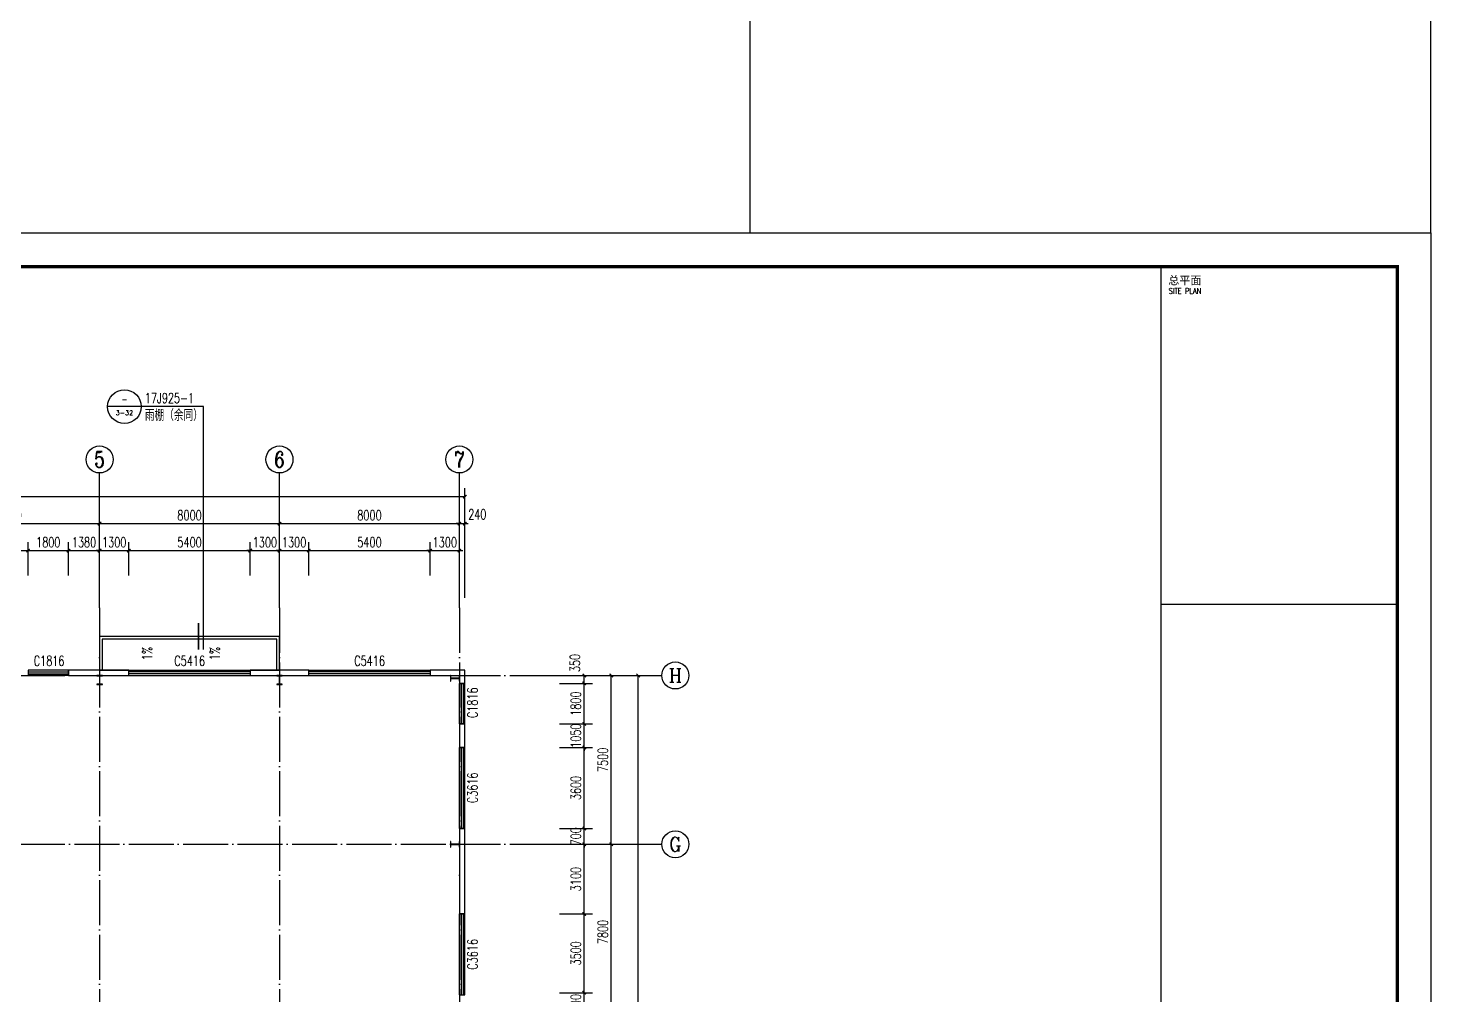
# Model space of a CAD drawing. Header units: millimetres. Extents: x 4455189 to 4808172, y 18512388 to 19204582.
# Drawn here: x 4745792 to 4808172, y 18897608 to 18940582 of the extents above; entities that cross this region are included whole.
import ezdxf
from ezdxf.enums import TextEntityAlignment as Align

# ---------------------------------------------------------------- set-up
doc = ezdxf.new("R2010")
doc.units = ezdxf.units.MM
doc.header["$LTSCALE"] = 1000
doc.header["$MEASUREMENT"] = 0
doc.linetypes.add('DOTE', pattern=[2.42, 2, -0.2, 0.02, -0.2])
doc.layers.get('Defpoints').update_dxf_attribs({"color": 1})
for name, color, linetype in [('AXIS_TEXT', 7, 'Continuous'), ('AXIS_内部', 151, 'Continuous'), ('AXIS_外部', 171, 'Continuous'), ('COLUMN', 2, 'Continuous'), ('DIM_IDEN', 171, 'Continuous'), ('DIM_SYMB', 165, 'Continuous'), ('DOTE', 250, 'DOTE'), ('PUB_TEXT', 7, 'Continuous'), ('TK', 4, 'Continuous'), ('WALL-PARAPET', 6, 'Continuous'), ('WINDOW', 140, 'Continuous'), ('WINDOW_TEXT', 7, 'Continuous')]:
    doc.layers.add(name, color=color, linetype=linetype)
doc.styles.add('_TCH_AXIS', font='COMPLEX', dxfattribs={"bigfont": 'GBCBIG'})
doc.styles.add('_TCH_DIM', font='SIMPLEX', dxfattribs={"bigfont": 'GBCBIG'})
doc.styles.add('_TCH_DIM_T3', font='SIMPLEX', dxfattribs={"width": 0.705882, "bigfont": 'GBCBIG'})
doc.styles.add('_TCH_LABEL', font='COMPLEX', dxfattribs={"bigfont": 'GBCBIG'})
doc.styles.add('_TCH_WINDOW', font='SIMPLEX', dxfattribs={"height": 3.5, "bigfont": 'GBCBIG'})
doc.styles.add('COMPLEX', font='COMPLEX')
doc.styles.add('ROMANS', font='romans', dxfattribs={"width": 0.65, "height": 231.275})
doc.styles.add('图签宋体', font='', dxfattribs={"height": 300})
doc.styles.get('图签宋体').set_extended_font_data('NSimSun')
doc.dimstyles.new('_TCH_ARCH&&150', dxfattribs={"dimtxt": 446.25, "dimasz": 150, "dimexe": 375, "dimexo": 450, "dimgap": 150, "dimtad": 1, "dimdec": 0, "dimzin": 0, "dimdsep": 46, "dimtxsty": '_TCH_DIM_T3', "dimblk": 'ARCHTICK', "dimcen": 0.09, "dimclrt": 7, "dimazin": 2, "dimtfac": 1, "dimtdec": 0, "dimtix": 1, "dimtmove": 2, "dimatfit": 3, "dimfxl": 0, "dimtolj": 1, "dimtzin": 0, "dimarcsym": 0})

# ---------------------------------------------------------------- blocks, each defined once
blk = doc.blocks.new('A$C3ACC4A1C')
at = {"layer": 'COLUMN'}
h = blk.add_hatch(color=256, dxfattribs=at)
h.paths.add_polyline_path([(125, 400), (0, 400), (0, 388), (120, 388), (120, 200), (125, 200)])
h.paths.add_polyline_path([(250, 400), (125, 400), (125, 200), (130, 200), (130, 388), (250, 388)])
h.paths.add_polyline_path([(250, 12), (130, 12), (130, 200), (125, 200), (125, 0), (250, 0)])
h.paths.add_polyline_path([(125, 200), (120, 200), (120, 12), (0, 12), (0, 0), (125, 0)])
blk.add_lwpolyline([(0, 0), (0, 12), (120, 12), (120, 388), (0, 388), (0, 400), (250, 400), (250, 388), (130, 388), (130, 12), (250, 12), (250, 0)], close=True, dxfattribs=at)
blk = doc.blocks.new('GeYuanFrame_86730763', base_point=(20.09, 4.53))
at = {"layer": 'TK'}
blk.add_lwpolyline([(20.09, 4.53), (20.09, 598.53), (861.09, 598.53), (861.09, 4.53)], close=True, dxfattribs=at)
at = {"layer": 'TK', "const_width": 1}
blk.add_lwpolyline([(45.09, 588.53), (851.09, 588.53), (851.09, 14.53), (45.09, 14.53)], close=True, dxfattribs=at)
at = {"layer": 'TK'}
for points, const_width in [([(781.09, 588.53), (781.09, 14.53)], 0.4), ([(781.09, 488.5), (851.09, 488.5)], 0.35)]:
    blk.add_lwpolyline(points, dxfattribs=dict(at, const_width=const_width))
at = {"layer": 'TK', "style": '图签宋体'}
blk.add_text('总平面', height=2.4, dxfattribs=at).set_placement((783.23, 583.28))
at = {"layer": 'TK', "style": 'ROMANS', "width": 0.76}
blk.add_text('SITE PLAN', height=1.697, dxfattribs=at).set_placement((783.35, 580.49))
blk = doc.blocks.new('_ArchTick')
at = {"color": 0, "linetype": 'ByBlock', "const_width": 0.4}
blk.add_lwpolyline([(-0.5, -0.5), (0.5, 0.5)], dxfattribs=at)
blk = doc.blocks.new('*D165')
at = {"layer": 'AXIS_内部', "color": 0, "lineweight": -2}
for p, q in [((4769422, 18897706), (4770897, 18897706)), ((4770522, 18897706), (4770522, 18897856)), ((4770522, 18896506), (4770522, 18897706)), ((4769422, 18896506), (4770897, 18896506)), ((4770522, 18896506), (4770522, 18896356))]:
    blk.add_line(p, q, dxfattribs=at)
at = {"layer": 'Defpoints', "color": 0}
for p in [(4768972, 18897706), (4770522, 18897706), (4768972, 18896506)]:
    blk.add_point(p, dxfattribs=at)
at = {"layer": 'AXIS_内部', "color": 0, "lineweight": -2, "xscale": 150, "yscale": 150, "zscale": 150}
for p, rotation in [((4770522, 18897706), 270), ((4770522, 18896506), 90)]:
    blk.add_blockref('_ArchTick', p, dxfattribs=dict(at, rotation=rotation))
at = {"layer": 'AXIS_内部', "color": 7, "insert": (4770148, 18897106), "char_height": 446.2, "attachment_point": 5, "rotation": 90, "style": '_TCH_DIM_T3'}
blk.add_mtext('\\A1;1200', dxfattribs=at)
blk = doc.blocks.new('*D166')
at = {"layer": 'AXIS_内部', "color": 0, "lineweight": -2}
for p, q in [((4769422, 18901206), (4770897, 18901206)), ((4770522, 18897706), (4770522, 18901206)), ((4769422, 18897706), (4770897, 18897706))]:
    blk.add_line(p, q, dxfattribs=at)
at = {"layer": 'Defpoints', "color": 0}
for p in [(4768972, 18901206), (4770522, 18901206), (4768972, 18897706)]:
    blk.add_point(p, dxfattribs=at)
at = {"layer": 'AXIS_内部', "color": 0, "lineweight": -2, "xscale": 150, "yscale": 150, "zscale": 150}
for p, rotation in [((4770522, 18901206), 90), ((4770522, 18897706), 270)]:
    blk.add_blockref('_ArchTick', p, dxfattribs=dict(at, rotation=rotation))
at = {"layer": 'AXIS_内部', "color": 7, "insert": (4770148, 18899456), "char_height": 446.2, "attachment_point": 5, "rotation": 90, "style": '_TCH_DIM_T3'}
blk.add_mtext('\\A1;3500', dxfattribs=at)
blk = doc.blocks.new('*D167')
at = {"layer": 'AXIS_内部', "color": 0, "lineweight": -2}
for p, q in [((4769422, 18904306), (4770897, 18904306)), ((4770522, 18901206), (4770522, 18904306)), ((4769422, 18901206), (4770897, 18901206))]:
    blk.add_line(p, q, dxfattribs=at)
at = {"layer": 'Defpoints', "color": 0}
for p in [(4768972, 18904306), (4770522, 18904306), (4768972, 18901206)]:
    blk.add_point(p, dxfattribs=at)
at = {"layer": 'AXIS_内部', "color": 0, "lineweight": -2, "xscale": 150, "yscale": 150, "zscale": 150}
for p, rotation in [((4770522, 18904306), 90), ((4770522, 18901206), 270)]:
    blk.add_blockref('_ArchTick', p, dxfattribs=dict(at, rotation=rotation))
at = {"layer": 'AXIS_内部', "color": 7, "insert": (4770148, 18902756), "char_height": 446.2, "attachment_point": 5, "rotation": 90, "style": '_TCH_DIM_T3'}
blk.add_mtext('\\A1;3100', dxfattribs=at)
blk = doc.blocks.new('*D168')
at = {"layer": 'AXIS_内部', "color": 0, "lineweight": -2}
for p, q in [((4769422, 18905006), (4770897, 18905006)), ((4770522, 18905006), (4770522, 18905156)), ((4770522, 18904306), (4770522, 18905006)), ((4769422, 18904306), (4770897, 18904306)), ((4770522, 18904306), (4770522, 18904156))]:
    blk.add_line(p, q, dxfattribs=at)
at = {"layer": 'Defpoints', "color": 0}
for p in [(4768972, 18905006), (4770522, 18905006), (4768972, 18904306)]:
    blk.add_point(p, dxfattribs=at)
at = {"layer": 'AXIS_内部', "color": 0, "lineweight": -2, "xscale": 150, "yscale": 150, "zscale": 150}
for p, rotation in [((4770522, 18905006), 270), ((4770522, 18904306), 90)]:
    blk.add_blockref('_ArchTick', p, dxfattribs=dict(at, rotation=rotation))
at = {"layer": 'AXIS_内部', "color": 7, "insert": (4770148, 18904656), "char_height": 446.2, "attachment_point": 5, "rotation": 90, "style": '_TCH_DIM_T3'}
blk.add_mtext('\\A1;700', dxfattribs=at)
blk = doc.blocks.new('*D169')
at = {"layer": 'AXIS_内部', "color": 0, "lineweight": -2}
for p, q in [((4769422, 18908606), (4770897, 18908606)), ((4770522, 18905006), (4770522, 18908606)), ((4769422, 18905006), (4770897, 18905006))]:
    blk.add_line(p, q, dxfattribs=at)
at = {"layer": 'Defpoints', "color": 0}
for p in [(4768972, 18908606), (4770522, 18908606), (4768972, 18905006)]:
    blk.add_point(p, dxfattribs=at)
at = {"layer": 'AXIS_内部', "color": 0, "lineweight": -2, "xscale": 150, "yscale": 150, "zscale": 150}
for p, rotation in [((4770522, 18908606), 90), ((4770522, 18905006), 270)]:
    blk.add_blockref('_ArchTick', p, dxfattribs=dict(at, rotation=rotation))
at = {"layer": 'AXIS_内部', "color": 7, "insert": (4770148, 18906806), "char_height": 446.2, "attachment_point": 5, "rotation": 90, "style": '_TCH_DIM_T3'}
blk.add_mtext('\\A1;3600', dxfattribs=at)
blk = doc.blocks.new('*D170')
at = {"layer": 'AXIS_内部', "color": 0, "lineweight": -2}
for p, q in [((4769422, 18909656), (4770897, 18909656)), ((4770522, 18909656), (4770522, 18909806)), ((4770522, 18908606), (4770522, 18909656)), ((4769422, 18908606), (4770897, 18908606)), ((4770522, 18908606), (4770522, 18908456))]:
    blk.add_line(p, q, dxfattribs=at)
at = {"layer": 'Defpoints', "color": 0}
for p in [(4768972, 18909656), (4770522, 18909656), (4768972, 18908606)]:
    blk.add_point(p, dxfattribs=at)
at = {"layer": 'AXIS_内部', "color": 0, "lineweight": -2, "xscale": 150, "yscale": 150, "zscale": 150}
for p, rotation in [((4770522, 18909656), 270), ((4770522, 18908606), 90)]:
    blk.add_blockref('_ArchTick', p, dxfattribs=dict(at, rotation=rotation))
at = {"layer": 'AXIS_内部', "color": 7, "insert": (4770148, 18909131), "char_height": 446.2, "attachment_point": 5, "rotation": 90, "style": '_TCH_DIM_T3'}
blk.add_mtext('\\A1;1050', dxfattribs=at)
blk = doc.blocks.new('*D171')
at = {"layer": 'AXIS_内部', "color": 0, "lineweight": -2}
for p, q in [((4769422, 18911456), (4770897, 18911456)), ((4770522, 18909656), (4770522, 18911456)), ((4769422, 18909656), (4770897, 18909656))]:
    blk.add_line(p, q, dxfattribs=at)
at = {"layer": 'Defpoints', "color": 0}
for p in [(4768972, 18911456), (4770522, 18911456), (4768972, 18909656)]:
    blk.add_point(p, dxfattribs=at)
at = {"layer": 'AXIS_内部', "color": 0, "lineweight": -2, "xscale": 150, "yscale": 150, "zscale": 150}
for p, rotation in [((4770522, 18911456), 90), ((4770522, 18909656), 270)]:
    blk.add_blockref('_ArchTick', p, dxfattribs=dict(at, rotation=rotation))
at = {"layer": 'AXIS_内部', "color": 7, "insert": (4770148, 18910556), "char_height": 446.2, "attachment_point": 5, "rotation": 90, "style": '_TCH_DIM_T3'}
blk.add_mtext('\\A1;1800', dxfattribs=at)
blk = doc.blocks.new('*D172')
at = {"layer": 'AXIS_内部', "color": 0, "lineweight": -2}
for p, q in [((4769422, 18911806), (4770897, 18911806)), ((4770522, 18911456), (4770522, 18911806)), ((4769422, 18911456), (4770897, 18911456))]:
    blk.add_line(p, q, dxfattribs=at)
at = {"layer": 'Defpoints', "color": 0}
for p in [(4768972, 18911806), (4770522, 18911806), (4768972, 18911456)]:
    blk.add_point(p, dxfattribs=at)
at = {"layer": 'AXIS_内部', "color": 0, "lineweight": -2, "xscale": 150, "yscale": 150, "zscale": 150}
for p, rotation in [((4770522, 18911806), 90), ((4770522, 18911456), 270)]:
    blk.add_blockref('_ArchTick', p, dxfattribs=dict(at, rotation=rotation))
at = {"layer": 'AXIS_内部', "color": 7, "insert": (4770109, 18912361), "char_height": 446.2, "attachment_point": 5, "rotation": 90, "style": '_TCH_DIM_T3'}
blk.add_mtext('\\A1;350', dxfattribs=at)
blk = doc.blocks.new('*D194')
at = {"layer": 'AXIS_内部', "color": 0, "lineweight": -2}
for p, q in [((4763672, 18916256), (4763672, 18917731)), ((4764972, 18916256), (4764972, 18917731)), ((4763672, 18917356), (4763522, 18917356)), ((4763672, 18917356), (4764972, 18917356)), ((4764972, 18917356), (4765122, 18917356))]:
    blk.add_line(p, q, dxfattribs=at)
at = {"layer": 'Defpoints', "color": 0}
for p in [(4764972, 18917356), (4763672, 18915806), (4764972, 18915806)]:
    blk.add_point(p, dxfattribs=at)
at = {"layer": 'AXIS_内部', "color": 0, "lineweight": -2, "xscale": 150, "yscale": 150, "zscale": 150}
blk.add_blockref('_ArchTick', (4763672, 18917356), dxfattribs=at)
at = {"layer": 'AXIS_内部', "color": 0, "lineweight": -2, "xscale": 150, "yscale": 150, "zscale": 150, "rotation": 180}
blk.add_blockref('_ArchTick', (4764972, 18917356), dxfattribs=at)
at = {"layer": 'AXIS_内部', "color": 7, "insert": (4764322, 18917729), "char_height": 446.2, "attachment_point": 5, "style": '_TCH_DIM_T3'}
blk.add_mtext('\\A1;1300', dxfattribs=at)
blk = doc.blocks.new('*D195')
at = {"layer": 'AXIS_内部', "color": 0, "lineweight": -2}
for p, q in [((4758272, 18916256), (4758272, 18917731)), ((4763672, 18916256), (4763672, 18917731)), ((4758272, 18917356), (4763672, 18917356))]:
    blk.add_line(p, q, dxfattribs=at)
at = {"layer": 'Defpoints', "color": 0}
for p in [(4763672, 18917356), (4758272, 18915806), (4763672, 18915806)]:
    blk.add_point(p, dxfattribs=at)
at = {"layer": 'AXIS_内部', "color": 0, "lineweight": -2, "xscale": 150, "yscale": 150, "zscale": 150, "rotation": 180}
blk.add_blockref('_ArchTick', (4758272, 18917356), dxfattribs=at)
at = {"layer": 'AXIS_内部', "color": 0, "lineweight": -2, "xscale": 150, "yscale": 150, "zscale": 150}
blk.add_blockref('_ArchTick', (4763672, 18917356), dxfattribs=at)
at = {"layer": 'AXIS_内部', "color": 7, "insert": (4760972, 18917729), "char_height": 446.2, "attachment_point": 5, "style": '_TCH_DIM_T3'}
blk.add_mtext('\\A1;5400', dxfattribs=at)
blk = doc.blocks.new('*D196')
at = {"layer": 'AXIS_内部', "color": 0, "lineweight": -2}
for p, q in [((4756972, 18916256), (4756972, 18917731)), ((4758272, 18916256), (4758272, 18917731)), ((4756972, 18917356), (4756822, 18917356)), ((4756972, 18917356), (4758272, 18917356)), ((4758272, 18917356), (4758422, 18917356))]:
    blk.add_line(p, q, dxfattribs=at)
at = {"layer": 'Defpoints', "color": 0}
for p in [(4758272, 18917356), (4756972, 18915806), (4758272, 18915806)]:
    blk.add_point(p, dxfattribs=at)
at = {"layer": 'AXIS_内部', "color": 0, "lineweight": -2, "xscale": 150, "yscale": 150, "zscale": 150}
blk.add_blockref('_ArchTick', (4756972, 18917356), dxfattribs=at)
at = {"layer": 'AXIS_内部', "color": 0, "lineweight": -2, "xscale": 150, "yscale": 150, "zscale": 150, "rotation": 180}
blk.add_blockref('_ArchTick', (4758272, 18917356), dxfattribs=at)
at = {"layer": 'AXIS_内部', "color": 7, "insert": (4757622, 18917729), "char_height": 446.2, "attachment_point": 5, "style": '_TCH_DIM_T3'}
blk.add_mtext('\\A1;1300', dxfattribs=at)
blk = doc.blocks.new('*D197')
at = {"layer": 'AXIS_内部', "color": 0, "lineweight": -2}
for p, q in [((4755672, 18916256), (4755672, 18917731)), ((4756972, 18916256), (4756972, 18917731)), ((4755672, 18917356), (4755522, 18917356)), ((4755672, 18917356), (4756972, 18917356)), ((4756972, 18917356), (4757122, 18917356))]:
    blk.add_line(p, q, dxfattribs=at)
at = {"layer": 'Defpoints', "color": 0}
for p in [(4756972, 18917356), (4755672, 18915806), (4756972, 18915806)]:
    blk.add_point(p, dxfattribs=at)
at = {"layer": 'AXIS_内部', "color": 0, "lineweight": -2, "xscale": 150, "yscale": 150, "zscale": 150}
blk.add_blockref('_ArchTick', (4755672, 18917356), dxfattribs=at)
at = {"layer": 'AXIS_内部', "color": 0, "lineweight": -2, "xscale": 150, "yscale": 150, "zscale": 150, "rotation": 180}
blk.add_blockref('_ArchTick', (4756972, 18917356), dxfattribs=at)
at = {"layer": 'AXIS_内部', "color": 7, "insert": (4756322, 18917729), "char_height": 446.2, "attachment_point": 5, "style": '_TCH_DIM_T3'}
blk.add_mtext('\\A1;1300', dxfattribs=at)
blk = doc.blocks.new('*D198')
at = {"layer": 'AXIS_内部', "color": 0, "lineweight": -2}
for p, q in [((4750272, 18916256), (4750272, 18917731)), ((4755672, 18916256), (4755672, 18917731)), ((4750272, 18917356), (4755672, 18917356))]:
    blk.add_line(p, q, dxfattribs=at)
at = {"layer": 'Defpoints', "color": 0}
for p in [(4755672, 18917356), (4750272, 18915806), (4755672, 18915806)]:
    blk.add_point(p, dxfattribs=at)
at = {"layer": 'AXIS_内部', "color": 0, "lineweight": -2, "xscale": 150, "yscale": 150, "zscale": 150, "rotation": 180}
blk.add_blockref('_ArchTick', (4750272, 18917356), dxfattribs=at)
at = {"layer": 'AXIS_内部', "color": 0, "lineweight": -2, "xscale": 150, "yscale": 150, "zscale": 150}
blk.add_blockref('_ArchTick', (4755672, 18917356), dxfattribs=at)
at = {"layer": 'AXIS_内部', "color": 7, "insert": (4752972, 18917729), "char_height": 446.2, "attachment_point": 5, "style": '_TCH_DIM_T3'}
blk.add_mtext('\\A1;5400', dxfattribs=at)
blk = doc.blocks.new('*D199')
at = {"layer": 'AXIS_内部', "color": 0, "lineweight": -2}
for p, q in [((4748972, 18916256), (4748972, 18917731)), ((4750272, 18916256), (4750272, 18917731)), ((4748972, 18917356), (4748822, 18917356)), ((4748972, 18917356), (4750272, 18917356)), ((4750272, 18917356), (4750422, 18917356))]:
    blk.add_line(p, q, dxfattribs=at)
at = {"layer": 'Defpoints', "color": 0}
for p in [(4750272, 18917356), (4748972, 18915806), (4750272, 18915806)]:
    blk.add_point(p, dxfattribs=at)
at = {"layer": 'AXIS_内部', "color": 0, "lineweight": -2, "xscale": 150, "yscale": 150, "zscale": 150}
blk.add_blockref('_ArchTick', (4748972, 18917356), dxfattribs=at)
at = {"layer": 'AXIS_内部', "color": 0, "lineweight": -2, "xscale": 150, "yscale": 150, "zscale": 150, "rotation": 180}
blk.add_blockref('_ArchTick', (4750272, 18917356), dxfattribs=at)
at = {"layer": 'AXIS_内部', "color": 7, "insert": (4749622, 18917729), "char_height": 446.2, "attachment_point": 5, "style": '_TCH_DIM_T3'}
blk.add_mtext('\\A1;1300', dxfattribs=at)
blk = doc.blocks.new('*D200')
at = {"layer": 'AXIS_内部', "color": 0, "lineweight": -2}
for p, q in [((4747592, 18916256), (4747592, 18917731)), ((4748972, 18916256), (4748972, 18917731)), ((4747592, 18917356), (4748972, 18917356))]:
    blk.add_line(p, q, dxfattribs=at)
at = {"layer": 'Defpoints', "color": 0}
for p in [(4748972, 18917356), (4747592, 18915806), (4748972, 18915806)]:
    blk.add_point(p, dxfattribs=at)
at = {"layer": 'AXIS_内部', "color": 0, "lineweight": -2, "xscale": 150, "yscale": 150, "zscale": 150, "rotation": 180}
blk.add_blockref('_ArchTick', (4747592, 18917356), dxfattribs=at)
at = {"layer": 'AXIS_内部', "color": 0, "lineweight": -2, "xscale": 150, "yscale": 150, "zscale": 150}
blk.add_blockref('_ArchTick', (4748972, 18917356), dxfattribs=at)
at = {"layer": 'AXIS_内部', "color": 7, "insert": (4748282, 18917729), "char_height": 446.2, "attachment_point": 5, "style": '_TCH_DIM_T3'}
blk.add_mtext('\\A1;1380', dxfattribs=at)
blk = doc.blocks.new('*D201')
at = {"layer": 'AXIS_内部', "color": 0, "lineweight": -2}
for p, q in [((4745792, 18916256), (4745792, 18917731)), ((4747592, 18916256), (4747592, 18917731)), ((4745792, 18917356), (4747592, 18917356))]:
    blk.add_line(p, q, dxfattribs=at)
at = {"layer": 'Defpoints', "color": 0}
for p in [(4747592, 18917356), (4745792, 18915806), (4747592, 18915806)]:
    blk.add_point(p, dxfattribs=at)
at = {"layer": 'AXIS_内部', "color": 0, "lineweight": -2, "xscale": 150, "yscale": 150, "zscale": 150, "rotation": 180}
blk.add_blockref('_ArchTick', (4745792, 18917356), dxfattribs=at)
at = {"layer": 'AXIS_内部', "color": 0, "lineweight": -2, "xscale": 150, "yscale": 150, "zscale": 150}
blk.add_blockref('_ArchTick', (4747592, 18917356), dxfattribs=at)
at = {"layer": 'AXIS_内部', "color": 7, "insert": (4746692, 18917729), "char_height": 446.2, "attachment_point": 5, "style": '_TCH_DIM_T3'}
blk.add_mtext('\\A1;1800', dxfattribs=at)
blk = doc.blocks.new('*D202')
at = {"layer": 'AXIS_内部', "color": 0, "lineweight": -2}
for p, q in [((4743792, 18916256), (4743792, 18917731)), ((4745792, 18916256), (4745792, 18917731)), ((4743792, 18917356), (4745792, 18917356))]:
    blk.add_line(p, q, dxfattribs=at)
at = {"layer": 'Defpoints', "color": 0}
for p in [(4745792, 18917356), (4743792, 18915806), (4745792, 18915806)]:
    blk.add_point(p, dxfattribs=at)
at = {"layer": 'AXIS_内部', "color": 0, "lineweight": -2, "xscale": 150, "yscale": 150, "zscale": 150, "rotation": 180}
blk.add_blockref('_ArchTick', (4743792, 18917356), dxfattribs=at)
at = {"layer": 'AXIS_内部', "color": 0, "lineweight": -2, "xscale": 150, "yscale": 150, "zscale": 150}
blk.add_blockref('_ArchTick', (4745792, 18917356), dxfattribs=at)
at = {"layer": 'AXIS_内部', "color": 7, "insert": (4744792, 18917729), "char_height": 446.2, "attachment_point": 5, "style": '_TCH_DIM_T3'}
blk.add_mtext('\\A1;2000', dxfattribs=at)
blk = doc.blocks.new('*D369')
at = {"layer": 'AXIS_外部', "color": 0, "lineweight": -2}
for p, q in [((4740972, 18915256), (4740972, 18918931)), ((4748972, 18915256), (4748972, 18918931)), ((4740972, 18918556), (4748972, 18918556))]:
    blk.add_line(p, q, dxfattribs=at)
at = {"layer": 'Defpoints', "color": 0}
for p in [(4748972, 18918556), (4740972, 18914806), (4748972, 18914806)]:
    blk.add_point(p, dxfattribs=at)
at = {"layer": 'AXIS_外部', "color": 0, "lineweight": -2, "xscale": 150, "yscale": 150, "zscale": 150, "rotation": 180}
blk.add_blockref('_ArchTick', (4740972, 18918556), dxfattribs=at)
at = {"layer": 'AXIS_外部', "color": 0, "lineweight": -2, "xscale": 150, "yscale": 150, "zscale": 150}
blk.add_blockref('_ArchTick', (4748972, 18918556), dxfattribs=at)
at = {"layer": 'AXIS_外部', "color": 7, "insert": (4744972, 18918929), "char_height": 446.2, "attachment_point": 5, "style": '_TCH_DIM_T3'}
blk.add_mtext('\\A1;8000', dxfattribs=at)
blk = doc.blocks.new('*D370')
at = {"layer": 'AXIS_外部', "color": 0, "lineweight": -2}
for p, q in [((4748972, 18915256), (4748972, 18918931)), ((4756972, 18915256), (4756972, 18918931)), ((4748972, 18918556), (4756972, 18918556))]:
    blk.add_line(p, q, dxfattribs=at)
at = {"layer": 'Defpoints', "color": 0}
for p in [(4756972, 18918556), (4748972, 18914806), (4756972, 18914806)]:
    blk.add_point(p, dxfattribs=at)
at = {"layer": 'AXIS_外部', "color": 0, "lineweight": -2, "xscale": 150, "yscale": 150, "zscale": 150, "rotation": 180}
blk.add_blockref('_ArchTick', (4748972, 18918556), dxfattribs=at)
at = {"layer": 'AXIS_外部', "color": 0, "lineweight": -2, "xscale": 150, "yscale": 150, "zscale": 150}
blk.add_blockref('_ArchTick', (4756972, 18918556), dxfattribs=at)
at = {"layer": 'AXIS_外部', "color": 7, "insert": (4752972, 18918929), "char_height": 446.2, "attachment_point": 5, "style": '_TCH_DIM_T3'}
blk.add_mtext('\\A1;8000', dxfattribs=at)
blk = doc.blocks.new('*D371')
at = {"layer": 'AXIS_外部', "color": 0, "lineweight": -2}
for p, q in [((4756972, 18915256), (4756972, 18918931)), ((4764972, 18915256), (4764972, 18918931)), ((4756972, 18918556), (4764972, 18918556))]:
    blk.add_line(p, q, dxfattribs=at)
at = {"layer": 'Defpoints', "color": 0}
for p in [(4764972, 18918556), (4756972, 18914806), (4764972, 18914806)]:
    blk.add_point(p, dxfattribs=at)
at = {"layer": 'AXIS_外部', "color": 0, "lineweight": -2, "xscale": 150, "yscale": 150, "zscale": 150, "rotation": 180}
blk.add_blockref('_ArchTick', (4756972, 18918556), dxfattribs=at)
at = {"layer": 'AXIS_外部', "color": 0, "lineweight": -2, "xscale": 150, "yscale": 150, "zscale": 150}
blk.add_blockref('_ArchTick', (4764972, 18918556), dxfattribs=at)
at = {"layer": 'AXIS_外部', "color": 7, "insert": (4760972, 18918929), "char_height": 446.2, "attachment_point": 5, "style": '_TCH_DIM_T3'}
blk.add_mtext('\\A1;8000', dxfattribs=at)
blk = doc.blocks.new('*D372')
at = {"layer": 'AXIS_外部', "color": 0, "lineweight": -2}
for p, q in [((4764972, 18915256), (4764972, 18918931)), ((4765212, 18915256), (4765212, 18918931)), ((4764972, 18918556), (4764822, 18918556)), ((4764972, 18918556), (4765212, 18918556)), ((4765212, 18918556), (4765362, 18918556))]:
    blk.add_line(p, q, dxfattribs=at)
at = {"layer": 'Defpoints', "color": 0}
for p in [(4765212, 18918556), (4764972, 18914806), (4765212, 18914806)]:
    blk.add_point(p, dxfattribs=at)
at = {"layer": 'AXIS_外部', "color": 0, "lineweight": -2, "xscale": 150, "yscale": 150, "zscale": 150}
blk.add_blockref('_ArchTick', (4764972, 18918556), dxfattribs=at)
at = {"layer": 'AXIS_外部', "color": 0, "lineweight": -2, "xscale": 150, "yscale": 150, "zscale": 150, "rotation": 180}
blk.add_blockref('_ArchTick', (4765212, 18918556), dxfattribs=at)
at = {"layer": 'AXIS_外部', "color": 7, "insert": (4765767, 18918969), "char_height": 446.2, "attachment_point": 5, "style": '_TCH_DIM_T3'}
blk.add_mtext('\\A1;240', dxfattribs=at)
blk = doc.blocks.new('*D373')
at = {"layer": 'AXIS_外部', "color": 0, "lineweight": -2}
for p, q in [((4716732, 18915256), (4716732, 18920131)), ((4765212, 18915256), (4765212, 18920131)), ((4716732, 18919756), (4765212, 18919756))]:
    blk.add_line(p, q, dxfattribs=at)
at = {"layer": 'Defpoints', "color": 0}
for p in [(4765212, 18919756), (4716732, 18914806), (4765212, 18914806)]:
    blk.add_point(p, dxfattribs=at)
at = {"layer": 'AXIS_外部', "color": 0, "lineweight": -2, "xscale": 150, "yscale": 150, "zscale": 150, "rotation": 180}
blk.add_blockref('_ArchTick', (4716732, 18919756), dxfattribs=at)
at = {"layer": 'AXIS_外部', "color": 0, "lineweight": -2, "xscale": 150, "yscale": 150, "zscale": 150}
blk.add_blockref('_ArchTick', (4765212, 18919756), dxfattribs=at)
at = {"layer": 'AXIS_外部', "color": 7, "insert": (4740972, 18920129), "char_height": 446.2, "attachment_point": 5, "style": '_TCH_DIM_T3'}
blk.add_mtext('\\A1;48480', dxfattribs=at)
blk = doc.blocks.new('*D379')
at = {"layer": 'AXIS_外部', "color": 0, "lineweight": -2}
for p, q in [((4768422, 18904306), (4772097, 18904306)), ((4771722, 18896506), (4771722, 18904306)), ((4768422, 18896506), (4772097, 18896506))]:
    blk.add_line(p, q, dxfattribs=at)
at = {"layer": 'Defpoints', "color": 0}
for p in [(4767972, 18904306), (4771722, 18904306), (4767972, 18896506)]:
    blk.add_point(p, dxfattribs=at)
at = {"layer": 'AXIS_外部', "color": 0, "lineweight": -2, "xscale": 150, "yscale": 150, "zscale": 150}
for p, rotation in [((4771722, 18904306), 90), ((4771722, 18896506), 270)]:
    blk.add_blockref('_ArchTick', p, dxfattribs=dict(at, rotation=rotation))
at = {"layer": 'AXIS_外部', "color": 7, "insert": (4771348, 18900406), "char_height": 446.2, "attachment_point": 5, "rotation": 90, "style": '_TCH_DIM_T3'}
blk.add_mtext('\\A1;7800', dxfattribs=at)
blk = doc.blocks.new('*D380')
at = {"layer": 'AXIS_外部', "color": 0, "lineweight": -2}
for p, q in [((4768422, 18911806), (4772097, 18911806)), ((4771722, 18904306), (4771722, 18911806)), ((4768422, 18904306), (4772097, 18904306))]:
    blk.add_line(p, q, dxfattribs=at)
at = {"layer": 'Defpoints', "color": 0}
for p in [(4767972, 18911806), (4771722, 18911806), (4767972, 18904306)]:
    blk.add_point(p, dxfattribs=at)
at = {"layer": 'AXIS_外部', "color": 0, "lineweight": -2, "xscale": 150, "yscale": 150, "zscale": 150}
for p, rotation in [((4771722, 18911806), 90), ((4771722, 18904306), 270)]:
    blk.add_blockref('_ArchTick', p, dxfattribs=dict(at, rotation=rotation))
at = {"layer": 'AXIS_外部', "color": 7, "insert": (4771348, 18908056), "char_height": 446.2, "attachment_point": 5, "rotation": 90, "style": '_TCH_DIM_T3'}
blk.add_mtext('\\A1;7500', dxfattribs=at)
blk = doc.blocks.new('*D381')
at = {"layer": 'AXIS_外部', "color": 0, "lineweight": -2}
for p, q in [((4768422, 18911806), (4773297, 18911806)), ((4772922, 18857806), (4772922, 18911806)), ((4768422, 18857806), (4773297, 18857806))]:
    blk.add_line(p, q, dxfattribs=at)
at = {"layer": 'Defpoints', "color": 0}
for p in [(4767972, 18911806), (4772922, 18911806), (4767972, 18857806)]:
    blk.add_point(p, dxfattribs=at)
at = {"layer": 'AXIS_外部', "color": 0, "lineweight": -2, "xscale": 150, "yscale": 150, "zscale": 150}
for p, rotation in [((4772922, 18911806), 90), ((4772922, 18857806), 270)]:
    blk.add_blockref('_ArchTick', p, dxfattribs=dict(at, rotation=rotation))
at = {"layer": 'AXIS_外部', "color": 7, "insert": (4772548, 18884806), "char_height": 446.2, "attachment_point": 5, "rotation": 90, "style": '_TCH_DIM_T3'}
blk.add_mtext('\\A1;54000', dxfattribs=at)
blk = doc.blocks.new('_AXISO')
blk.add_circle((0, 0), 0.5)
at = {"layer": 'AXIS_TEXT', "style": 'COMPLEX', "width": 1.041667}
blk.add_attdef('A', text='', height=0.56, dxfattribs=at).set_placement((-0.25, -0.28), (0.25, -0.28), align=Align.FIT)
blk = doc.blocks.new('$WINLIB2D$00000001')
for p, q in [((-0.5, 0.5), (0.5, 0.5)), ((-0.5, 0.5), (-0.5, -0.5)), ((0.5, -0.5), (0.5, 0.5)), ((0.5, 0.167), (-0.5, 0.167)), ((0.5, -0.167), (-0.5, -0.167)), ((-0.5, -0.5), (0.5, -0.5))]:
    blk.add_line(p, q)

msp = doc.modelspace()

# ---------------------------------------------------------------- linework, layer by layer
at = {"layer": 'AXIS_外部'}
for p, q in [((4748971.6, 18914806.2), (4748971.6, 18920806.2)), ((4756971.6, 18914806.2), (4756971.6, 18920806.2)), ((4764971.6, 18914806.2), (4764971.6, 18920806.2)), ((4767971.6, 18911806.2), (4773971.6, 18911806.2)), ((4767971.6, 18904306.2), (4773971.6, 18904306.2))]:
    msp.add_line(p, q, dxfattribs=at)
msp.add_lwpolyline([(4808171.6, 18955162.9), (4777885.1, 18955162.9), (4777885.1, 18931474.7), (4808171.6, 18931474.7)], close=True, dxfattribs=at)
at = {"layer": 'DIM_IDEN'}
for p, q in [((4750827, 18923756.2), (4749327, 18923756.2)), ((4753594.1, 18923756.2), (4750827, 18923756.2)), ((4753594.1, 18912954.4), (4753594.1, 18923756.2))]:
    msp.add_line(p, q, dxfattribs=at)
at = {"layer": 'DIM_IDEN', "const_width": 75}
msp.add_lwpolyline([(4753369.1, 18912954.4), (4753369.1, 18914138)], dxfattribs=at)
at = {"layer": 'DIM_IDEN'}
msp.add_circle((4750077, 18923756.2), 750, dxfattribs=at)
at = {"layer": 'DIM_SYMB'}
for points in [[(4751471.6, 18912140.9, 0, 0, 0), (4751471.6, 18912887.1, 120, 0, 0), (4751471.6, 18913337.1, 0, 0, 0)], [(4754471.6, 18912140.9, 0, 0, 0), (4754471.6, 18912887.1, 120, 0, 0), (4754471.6, 18913337.1, 0, 0, 0)]]:
    msp.add_lwpolyline(points, format="xyseb", dxfattribs=at)
at = {"layer": 'DOTE'}
for p, q in [((4748971.6, 18914806.2), (4748971.6, 18854806.2)), ((4756971.6, 18914806.2), (4756971.6, 18854806.2)), ((4764971.6, 18914806.2), (4764971.6, 18854806.2)), ((4713971.6, 18911806.2), (4767971.6, 18911806.2)), ((4713971.6, 18904306.2), (4770344.5, 18904306.2))]:
    msp.add_line(p, q, dxfattribs=at)
at = {"layer": 'WALL-PARAPET'}
for p, q in [((4750271.6, 18912046.2), (4747591.6, 18912046.2)), ((4747591.6, 18912046.2), (4747591.6, 18911806.2)), ((4747591.6, 18911806.2), (4750271.6, 18911806.2)), ((4750271.6, 18911806.2), (4750271.6, 18912046.2)), ((4758271.6, 18912046.2), (4755671.6, 18912046.2)), ((4755671.6, 18912046.2), (4755671.6, 18911806.2)), ((4755671.6, 18911806.2), (4758271.6, 18911806.2)), ((4758271.6, 18911806.2), (4758271.6, 18912046.2)), ((4765211.6, 18912046.2), (4763671.6, 18912046.2)), ((4763671.6, 18912046.2), (4763671.6, 18911806.2)), ((4763671.6, 18911806.2), (4764971.6, 18911806.2)), ((4764971.6, 18911806.2), (4764971.6, 18911456.2)), ((4765211.6, 18911456.2), (4765211.6, 18912046.2)), ((4764971.6, 18911456.2), (4765211.6, 18911456.2)), ((4765211.6, 18909656.2), (4764971.6, 18909656.2)), ((4764971.6, 18909656.2), (4764971.6, 18908606.2)), ((4765211.6, 18908606.2), (4765211.6, 18909656.2)), ((4764971.6, 18908606.2), (4765211.6, 18908606.2)), ((4765211.6, 18905006.2), (4764971.6, 18905006.2)), ((4764971.6, 18905006.2), (4764971.6, 18901206.2)), ((4765211.6, 18901206.2), (4765211.6, 18905006.2)), ((4764971.6, 18901206.2), (4765211.6, 18901206.2))]:
    msp.add_line(p, q, dxfattribs=at)
at = {"layer": 'WINDOW'}
msp.add_lwpolyline([(4756971.6, 18913546.2), (4748971.6, 18913546.2), (4748971.6, 18912046.2), (4756971.6, 18912046.2)], close=True, dxfattribs=at)
msp.add_lwpolyline([(4756851.6, 18912046.2), (4756851.6, 18913426.2), (4749091.6, 18913426.2), (4749091.6, 18912046.2)], dxfattribs=at)

# ---------------------------------------------------------------- block references
at = {"layer": 'AXIS_外部', "xscale": 150, "yscale": 150, "zscale": 150}
msp.add_blockref('GeYuanFrame_86730763', (4682021.6, 18842374.7), dxfattribs=at)
at = {"layer": 'AXIS_外部'}
ref = msp.add_blockref('_AXISO', (4748971.6, 18921406.2), dxfattribs=dict(at, xscale=1200, yscale=1200, zscale=1200))
ref.add_attrib('A', '5', dxfattribs={"layer": 'AXIS_TEXT', "height": 698.9, "style": '_TCH_AXIS'}).set_placement((4748738.6, 18921056.7), (4749204.6, 18921056.7), align=Align.FIT)
ref = msp.add_blockref('_AXISO', (4756971.6, 18921406.2), dxfattribs=dict(at, xscale=1200, yscale=1200, zscale=1200))
ref.add_attrib('A', '6', dxfattribs={"layer": 'AXIS_TEXT', "height": 698.9, "style": '_TCH_AXIS'}).set_placement((4756738.6, 18921056.7), (4757204.6, 18921056.7), align=Align.FIT)
ref = msp.add_blockref('_AXISO', (4764971.6, 18921406.2), dxfattribs=dict(at, xscale=1200, yscale=1200, zscale=1200))
ref.add_attrib('A', '7', dxfattribs={"layer": 'AXIS_TEXT', "height": 698.9, "style": '_TCH_AXIS'}).set_placement((4764738.6, 18921056.7), (4765204.6, 18921056.7), align=Align.FIT)
ref = msp.add_blockref('_AXISO', (4774571.6, 18911806.2), dxfattribs=dict(at, xscale=1200, yscale=1200, zscale=1200))
ref.add_attrib('A', 'H', dxfattribs={"layer": 'AXIS_TEXT', "height": 608.3, "style": '_TCH_AXIS'}).set_placement((4774281.9, 18911502), (4774861.2, 18911502), align=Align.FIT)
ref = msp.add_blockref('_AXISO', (4774571.6, 18904306.2), dxfattribs=dict(at, xscale=1200, yscale=1200, zscale=1200))
ref.add_attrib('A', 'G', dxfattribs={"layer": 'AXIS_TEXT', "height": 637.8, "style": '_TCH_AXIS'}).set_placement((4774298.2, 18903987.3), (4774844.9, 18903987.3), align=Align.FIT)
at = {"layer": 'COLUMN', "xscale": -1}
for p in [(4749096.6, 18911406.2), (4757096.6, 18911406.2)]:
    msp.add_blockref('A$C3ACC4A1C', p, dxfattribs=at)
at = {"layer": 'COLUMN', "xscale": -1, "rotation": 270}
for p in [(4764571.6, 18911556.2), (4764571.6, 18904181.2)]:
    msp.add_blockref('A$C3ACC4A1C', p, dxfattribs=at)
at = {"layer": 'WINDOW'}
ref = msp.add_blockref('$WINLIB2D$00000001', (4746691.6, 18911926.2), dxfattribs=dict(at, xscale=-1800, yscale=-240, zscale=-1800))
ref.add_attrib('A', 'C1816', (4746046.6, 18912235.5), dxfattribs={"layer": 'WINDOW_TEXT', "height": 446.25, "style": '_TCH_WINDOW', "width": 0.705882})
ref = msp.add_blockref('$WINLIB2D$00000001', (4752971.6, 18911926.2), dxfattribs=dict(at, xscale=5400, yscale=-240, zscale=5400))
ref.add_attrib('A', 'C5416', (4752296.6, 18912235.5), dxfattribs={"layer": 'WINDOW_TEXT', "height": 446.25, "style": '_TCH_WINDOW', "width": 0.705882})
ref = msp.add_blockref('$WINLIB2D$00000001', (4760971.6, 18911926.2), dxfattribs=dict(at, xscale=5400, yscale=-240, zscale=5400))
ref.add_attrib('A', 'C5416', (4760296.6, 18912235.5), dxfattribs={"layer": 'WINDOW_TEXT', "height": 446.25, "style": '_TCH_WINDOW', "width": 0.705882})
ref = msp.add_blockref('$WINLIB2D$00000001', (4765091.6, 18910556.2), dxfattribs=dict(at, xscale=1800, yscale=240, zscale=1800, rotation=90))
ref.add_attrib('A', 'C1816', (4765777.2, 18909911.2), dxfattribs={"layer": 'WINDOW_TEXT', "height": 446.25, "rotation": 90, "style": '_TCH_WINDOW', "width": 0.705882})
ref = msp.add_blockref('$WINLIB2D$00000001', (4765091.6, 18906806.2), dxfattribs=dict(at, xscale=3600, yscale=240, zscale=3600, rotation=90))
ref.add_attrib('A', 'C3616', (4765777.2, 18906131.2), dxfattribs={"layer": 'WINDOW_TEXT', "height": 446.25, "rotation": 90, "style": '_TCH_WINDOW', "width": 0.705882})
ref = msp.add_blockref('$WINLIB2D$00000001', (4765091.6, 18899406.2), dxfattribs=dict(at, xscale=3600, yscale=240, zscale=3600, rotation=90))
ref.add_attrib('A', 'C3616', (4765777.2, 18898731.2), dxfattribs={"layer": 'WINDOW_TEXT', "height": 446.25, "rotation": 90, "style": '_TCH_WINDOW', "width": 0.705882})

# ---------------------------------------------------------------- texts
at = {"layer": 'PUB_TEXT', "style": '_TCH_LABEL', "width": 0.705882}
msp.add_text('17J925-1', height=446.25, dxfattribs=at).set_placement((4750984.5, 18923913.7))
at = {"layer": 'PUB_TEXT', "style": '_TCH_LABEL', "width": 0.777778}
msp.add_text('-', height=391.5, dxfattribs=at).set_placement((4749946.5, 18923895), (4750207.5, 18923895), align=Align.FIT)
at = {"layer": 'PUB_TEXT', "style": '_TCH_LABEL'}
msp.add_text('雨棚（余同）', height=506.38, dxfattribs=at).set_placement((4750984.5, 18923123.9))
msp.add_text('3-32', height=208.48, dxfattribs=at).set_placement((4749689.8, 18923374.1), (4750464.2, 18923374.1), align=Align.FIT)
at = {"layer": 'PUB_TEXT', "style": '_TCH_DIM', "width": 0.705882}
for p in [(4751314.1, 18912484), (4754314.1, 18912484)]:
    msp.add_text('1%%%', height=446.25, rotation=90, dxfattribs=at).set_placement(p)

# ---------------------------------------------------------------- dimensions: what is measured, and where the dimension line sits
at = {"layer": 'AXIS_内部'}
for p1, p2, distance, picture, middle in [((4743791.6, 18915806.2), (4745791.6, 18915806.2), 1550, '*D202', (4744791.6, 18917729.3)), ((4745791.6, 18915806.2), (4747591.6, 18915806.2), 1550, '*D201', (4746691.6, 18917729.3)), ((4747591.6, 18915806.2), (4748971.6, 18915806.2), 1550, '*D200', (4748281.6, 18917729.3)), ((4748971.6, 18915806.2), (4750271.6, 18915806.2), 1550, '*D199', (4749621.6, 18917729.3)), ((4750271.6, 18915806.2), (4755671.6, 18915806.2), 1550, '*D198', (4752971.6, 18917729.3)), ((4755671.6, 18915806.2), (4756971.6, 18915806.2), 1550, '*D197', (4756321.6, 18917729.3)), ((4756971.6, 18915806.2), (4758271.6, 18915806.2), 1550, '*D196', (4757621.6, 18917729.3)), ((4758271.6, 18915806.2), (4763671.6, 18915806.2), 1550, '*D195', (4760971.6, 18917729.3)), ((4763671.6, 18915806.2), (4764971.6, 18915806.2), 1550, '*D194', (4764321.6, 18917729.3)), ((4768971.6, 18909656.2), (4768971.6, 18911456.2), -1550, '*D171', (4770148.5, 18910556.2)), ((4768971.6, 18908606.2), (4768971.6, 18909656.2), -1550, '*D170', (4770148.5, 18909131.2)), ((4768971.6, 18905006.2), (4768971.6, 18908606.2), -1550, '*D169', (4770148.5, 18906806.2)), ((4768971.6, 18904306.2), (4768971.6, 18905006.2), -1550, '*D168', (4770148.5, 18904656.2)), ((4768971.6, 18901206.2), (4768971.6, 18904306.2), -1550, '*D167', (4770148.5, 18902756.2)), ((4768971.6, 18897706.2), (4768971.6, 18901206.2), -1550, '*D166', (4770148.5, 18899456.2)), ((4768971.6, 18896506.2), (4768971.6, 18897706.2), -1550, '*D165', (4770148.5, 18897106.2))]:
    dim = msp.add_aligned_dim(p1=p1, p2=p2, distance=distance, dimstyle='_TCH_ARCH&&150', dxfattribs=at)
    dim.commit()
    dim.dimension.update_dxf_attribs({"geometry": picture, "text_midpoint": middle})
dim = msp.add_linear_dim(base=(4770521.6, 18911806.2), p1=(4768971.6, 18911456.2), p2=(4768971.6, 18911806.2), angle=90, dimstyle='_TCH_ARCH&&150', dxfattribs=at)
dim.commit()
dim.dimension.update_dxf_attribs({"geometry": '*D172', "text_midpoint": (4770109.1, 18912361.2), "dimtype": 129})
at = {"layer": 'AXIS_外部'}
for p1, p2, distance, picture, middle in [((4716731.6, 18914806.2), (4765211.6, 18914806.2), 4950, '*D373', (4740971.6, 18920129.3)), ((4740971.6, 18914806.2), (4748971.6, 18914806.2), 3750, '*D369', (4744971.6, 18918929.3)), ((4748971.6, 18914806.2), (4756971.6, 18914806.2), 3750, '*D370', (4752971.6, 18918929.3)), ((4756971.6, 18914806.2), (4764971.6, 18914806.2), 3750, '*D371', (4760971.6, 18918929.3)), ((4767971.6, 18904306.2), (4767971.6, 18911806.2), -3750, '*D380', (4771348.5, 18908056.2)), ((4767971.6, 18857806.2), (4767971.6, 18911806.2), -4950, '*D381', (4772548.5, 18884806.2)), ((4767971.6, 18896506.2), (4767971.6, 18904306.2), -3750, '*D379', (4771348.5, 18900406.2))]:
    dim = msp.add_aligned_dim(p1=p1, p2=p2, distance=distance, dimstyle='_TCH_ARCH&&150', dxfattribs=at)
    dim.commit()
    dim.dimension.update_dxf_attribs({"geometry": picture, "text_midpoint": middle})
dim = msp.add_linear_dim(base=(4765211.6, 18918556.2), p1=(4764971.6, 18914806.2), p2=(4765211.6, 18914806.2), angle=0, dimstyle='_TCH_ARCH&&150', dxfattribs=at)
dim.commit()
dim.dimension.update_dxf_attribs({"geometry": '*D372', "text_midpoint": (4765766.6, 18918968.7), "dimtype": 129})

doc.saveas('drawing.dxf')
